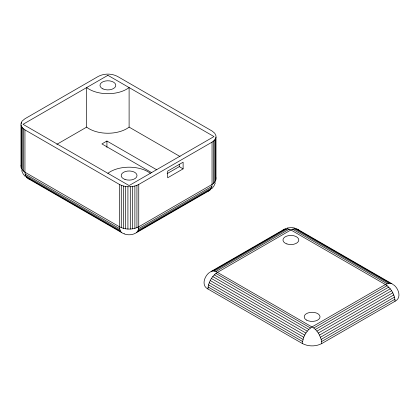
<?xml version="1.0" encoding="UTF-8"?>
<svg xmlns="http://www.w3.org/2000/svg" width="420" height="420" viewBox="0 0 420 420"><rect width="100%" height="100%" fill="white"/><g stroke="black" fill="none" stroke-linecap="round" stroke-linejoin="round"><path stroke-width="0.63" d="M393.971 285.065C398.685 288.75 401.83 297.943 395.057 301.25L321.757 343.57C315.856 346.657 308.369 346.657 302.468 343.57L207.953 289.002C208.231 282.345 211.969 275.867 217.597 272.296L290.892 229.976L292.567 229.178L295.717 228.685L297.092 229.005L392.8 284.256L393.445 284.949M302.468 343.57C302.746 336.913 306.49 330.435 312.113 326.865L385.413 284.545L388.71 283.311L391.613 283.574M136.495 232.633L138.169 230.249L138.752 226.774L138.752 184.453L212.047 142.139L214.767 139.897L215.996 137.256M134.389 233.531L135.303 233.315L209.795 190.312L210.756 189.278L211.906 186.307L212.047 184.453L212.047 142.139M21.415 122.278L21 123.632L21 167.323L22.229 169.964L24.943 172.205L119.459 226.774C125.365 229.861 132.846 229.861 138.752 226.774L212.047 184.453L214.767 182.217L215.996 179.576L215.996 135.881L214.767 133.24L212.047 130.998L117.532 76.43C111.631 73.343 104.144 73.343 98.243 76.43L24.943 118.75L22.229 120.992L21.415 122.278L21.415 123.58M21 165.953L21.273 165.049M215.381 182.831L213.817 186.223L211.874 188.596M209.564 272.695L210.205 272.008L284.697 229.005L287.595 228.743L290.892 229.976L385.413 284.545C391.036 288.115 394.779 294.593 395.057 301.25M282.865 230.375L283.505 229.688M209.034 272.811C204.325 276.496 201.175 285.689 207.953 289.002M56.816 144.349L86.667 127.113A26.523 15.314 0 0 0 129.108 127.113L180.028 156.513M156.755 169.801L106.922 141.031L101.908 143.929L151.741 172.699M167.134 173.639L179.256 166.635L183.115 168.866L183.115 162.183L167.685 171.092L167.685 177.776L183.115 168.866M138.605 228.627L211.906 186.307M138.169 230.249L211.47 187.929M137.461 231.599L210.756 189.278M211.397 271.32L212.772 271.005L286.072 228.685M212.772 271.005L214.294 271.063L287.595 228.743M214.294 271.063L215.922 271.498L289.217 229.178M215.922 271.498L313.787 327.999L387.088 285.684M313.787 327.999L315.409 329.443L388.71 287.123M315.409 329.443L316.937 331.139L390.233 288.824M316.937 331.139L318.313 333.05L391.613 290.729M321.757 343.57L321.174 339.423L319.499 335.108L392.8 292.787M320.465 337.255L393.766 294.935M321.174 339.423L394.475 297.108M321.61 341.549L394.91 299.234M21 125.002L22.229 127.643L24.943 129.885L119.459 184.453C125.365 187.541 132.846 187.541 138.752 184.453M134.132 233.882C130.93 235.095 127.281 235.095 124.079 233.882M207.685 191.21L208.603 191M287.191 227.992L291.659 227.54L294.599 227.992M28.387 178.747L29.306 178.962M124.283 233.636L122.908 233.315L27.2 178.059L25.526 175.681L24.943 172.205L24.943 129.885M295.717 228.685L390.233 283.253M294.194 228.743L388.71 283.311M292.567 229.178L387.088 283.747M215.922 273.431L310.438 327.999M214.294 274.869L308.816 329.443M212.772 276.57L307.288 331.139M211.397 278.481L305.912 333.05M210.205 280.539L304.726 335.108M25.09 174.053L119.606 228.627L120.755 231.599L121.716 232.633M25.526 175.681L120.041 230.249M26.234 177.03L120.755 231.599M209.244 282.686L303.76 337.255M208.53 284.855L303.051 339.423M208.094 286.981L302.615 341.549M25.116 176.347L23.179 173.969L21.614 170.578M298.284 229.688L298.925 230.375M318.313 333.05L319.499 335.108M215.717 177.298L215.996 178.201M119.606 228.627L119.459 184.453M215.581 138.605L215.581 180.925M214.767 139.897L214.767 182.217M213.581 141.083L213.581 183.404M179.256 164.209L179.256 166.635M136.93 185.335L136.93 227.656M134.873 186.023L134.873 228.344M132.636 186.496L132.636 228.811M130.294 186.732L130.294 229.052M129.108 127.113L129.108 87.565A26.523 15.314 0 0 1 86.667 87.565L86.667 127.113M127.916 186.732L127.916 229.052M125.575 186.496L125.575 228.811M123.344 186.023L123.344 228.344M121.28 185.335L121.28 227.656M106.922 141.031L106.922 147.357M23.415 128.835L23.415 171.155M22.229 127.643L22.229 169.964M21.415 126.357L21.415 168.677M107.888 173.318A26.523 15.314 0 0 1 150.323 173.318M107.888 75.317L23.016 124.32L129.108 185.566L213.98 136.568L107.888 75.317M102.931 88.898A7.912 4.567 0 0 0 115.705 86.037A7.912 4.567 0 0 0 105.026 81.081A7.912 4.567 0 0 0 102.931 88.898M286.918 243.947A7.912 4.567 0 0 0 298.804 240.014A7.912 4.567 0 0 0 286.96 236.035A7.912 4.567 0 0 0 286.918 243.947M125.008 179.456A7.912 4.567 0 0 0 137.015 175.639A7.912 4.567 0 0 0 125.297 171.544A7.912 4.567 0 0 0 125.008 179.456M306.521 320.072A7.912 4.567 0 0 0 319.756 318.024A7.912 4.567 0 0 0 310.065 312.433A7.912 4.567 0 0 0 306.521 320.072"/></g></svg>
